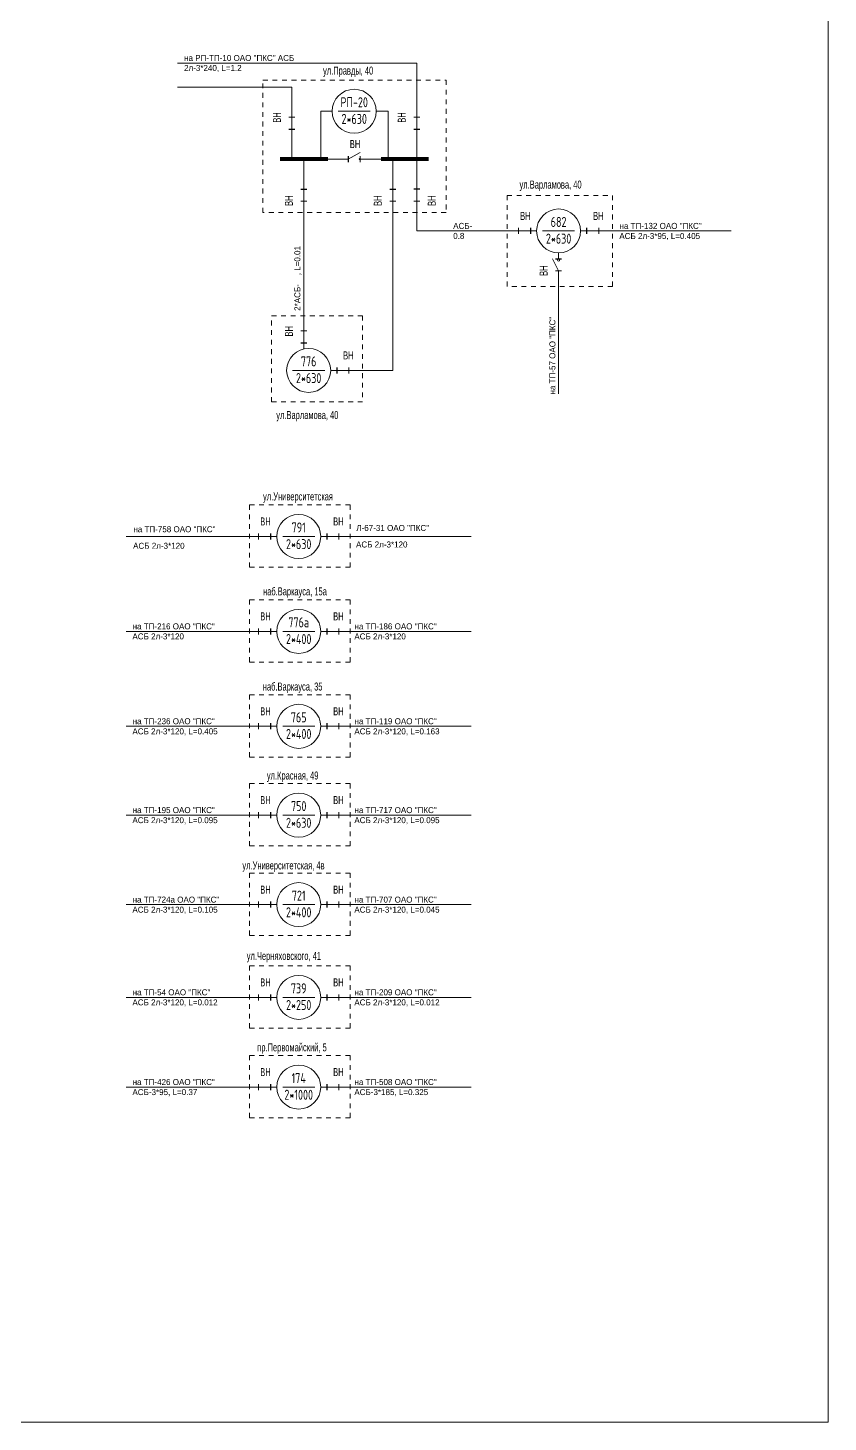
# Model space of a CAD drawing. Header units: millimetres. Extents: x 761 to 2477, y -1102 to -145.
# Drawn here: x 2098.2 to 2265.3, y -804.8 to -513.4 of the extents above; entities that cross this region are included whole.
import ezdxf
from ezdxf.enums import TextEntityAlignment as Align

# ---------------------------------------------------------------- set-up
doc = ezdxf.new("R2010")
doc.units = ezdxf.units.MM
doc.linetypes.add('JIS_02_1.0', pattern=[2, 1, -1])
for name, color, linetype, lineweight in [('10_КВ', 250, 'Continuous', 18), ('АТРИБУТЫ', 7, 'Continuous', 13), ('РАЗЪЕД_РУБИЛЬН', 150, 'Continuous', 13), ('ТЕКСТ', 7, 'Continuous', 13)]:
    doc.layers.add(name, color=color, linetype=linetype, lineweight=lineweight)
doc.layers.add('Слой1', color=7, linetype='Continuous', lineweight=13, plot=False)
doc.layers.add('СХ_ОПЕРАТИВНАЯ', color=10, linetype='Continuous')
doc.styles.add('ATTRIB', font='txt.shx', dxfattribs={"width": 0.7, "height": 5})
doc.styles.add('ТЕКСТ_МОДЕЛИ', font='txt.shx', dxfattribs={"width": 0.7, "height": 5})

# ---------------------------------------------------------------- blocks, each defined once
blk = doc.blocks.new('ТРАНСФ_ПОДСТ')
at = {"color": 7}
blk.add_line((-8, -11), (8, -11), dxfattribs=at)
at = {"color": 0}
blk.add_circle((0, -11), 11, dxfattribs=at)
at = {"layer": 'АТРИБУТЫ', "style": 'ATTRIB', "width": 0.7, "flags": 4}
for tag, p in [('OBOZN', (0, -9)), ('MOCHNOCT', (0, -17.33))]:
    blk.add_attdef(tag, text='', height=5, dxfattribs=at).set_placement(p, align=Align.CENTER)
at = {"layer": 'АТРИБУТЫ', "style": 'ТЕКСТ_МОДЕЛИ', "width": 0.7}
blk.add_attdef('MESTO_1', text='', height=5, dxfattribs=at).set_placement((14, -11), align=Align.BOTTOM_LEFT)
blk.add_attdef('MESTO_2', text='', height=5, dxfattribs=at).set_placement((14, -12), align=Align.TOP_LEFT)
blk = doc.blocks.new('ВЫКЛ_НАГРУЗКИ')
at = {"color": 0, "linetype": 'ByBlock'}
for p, q in [((0, 0), (0, -3)), ((0, -9), (0, -12))]:
    blk.add_line(p, q, dxfattribs=at)
at = {"layer": 'РАЗЪЕД_РУБИЛЬН', "color": 0, "linetype": 'ByBlock'}
blk.add_line((-1.5, -3), (1.5, -3), dxfattribs=at)
at = {"layer": 'СХ_ОПЕРАТИВНАЯ', "color": 0, "linetype": 'ByBlock'}
blk.add_line((-1.5, -9), (1.5, -9), dxfattribs=at)
at = {"layer": 'РАЗЪЕД_РУБИЛЬН', "color": 7, "style": 'ATTRIB', "width": 0.7}
blk.add_attdef('ДИСП_НОМ', text='', height=5, dxfattribs=at).set_placement((-4.75, -6), align=Align.MIDDLE_RIGHT)
at = {"layer": 'РАЗЪЕД_РУБИЛЬН', "color": 7, "style": 'ATTRIB', "width": 0.7, "flags": 1}
blk.add_attdef('КОД', text='', height=5, dxfattribs=at).set_placement((-4.75, -12), align=Align.MIDDLE_RIGHT)

msp = doc.modelspace()

# ---------------------------------------------------------------- linework, layer by layer
at = {"layer": '10_КВ'}
for p, q in [((2179.37, -520.83), (2129.37, -520.83)), ((2179.37, -530.83), (2179.37, -520.83)), ((2153.3, -525.83), (2129.37, -525.83)), ((2153.3, -530.83), (2153.3, -525.83)), ((2153.3, -534.59), (2153.3, -532.08)), ((2159.3, -540.85), (2159.3, -530.85)), ((2159.3, -530.85), (2161.7, -530.85)), ((2173.37, -530.85), (2170.9, -530.85)), ((2173.37, -540.85), (2173.37, -530.85)), ((2179.37, -534.59), (2179.37, -530.83)), ((2153.3, -540.85), (2153.3, -535.85)), ((2179.37, -540.85), (2179.37, -535.85)), ((2155.8, -545.85), (2155.8, -540.85)), ((2160.8, -540.85), (2163.8, -540.85)), ((2165.05, -540.85), (2167.56, -539.46)), ((2168.87, -540.85), (2171.87, -540.85)), ((2174.37, -545.85), (2174.37, -540.85)), ((2179.37, -545.85), (2179.37, -540.85)), ((2155.8, -549.61), (2155.8, -547.1)), ((2174.37, -549.61), (2174.37, -547.1)), ((2179.37, -549.61), (2179.37, -545.85)), ((2155.8, -550.87), (2155.8, -555.87)), ((2174.37, -550.87), (2174.37, -555.87)), ((2179.37, -550.87), (2179.37, -555.87)), ((2155.8, -555.87), (2155.8, -575.51)), ((2174.37, -555.87), (2174.37, -585.01)), ((2179.37, -555.87), (2199.37, -555.87)), ((2200.62, -555.87), (2203.13, -555.87)), ((2214.84, -555.87), (2218.6, -555.87)), ((2218.6, -555.87), (2245, -555.87)), ((2208.98, -564.23), (2207.68, -561.72)), ((2208.98, -565.48), (2208.98, -589.91)), ((2155.8, -579.27), (2155.8, -576.76)), ((2162.65, -585.01), (2166.41, -585.01)), ((2166.41, -585.01), (2174.37, -585.01)), ((2118.69, -619.71), (2145.09, -619.71)), ((2146.34, -619.71), (2148.85, -619.71)), ((2160.56, -619.71), (2163.07, -619.71)), ((2164.33, -619.71), (2190.73, -619.71)), ((2118.69, -639.55), (2145.09, -639.55)), ((2146.34, -639.55), (2148.85, -639.55)), ((2160.56, -639.55), (2163.07, -639.55)), ((2164.33, -639.55), (2190.73, -639.55)), ((2118.69, -659.39), (2145.09, -659.39)), ((2146.34, -659.39), (2148.85, -659.39)), ((2160.56, -659.39), (2163.07, -659.39)), ((2164.33, -659.39), (2190.73, -659.39)), ((2118.69, -677.95), (2145.09, -677.95)), ((2146.34, -677.95), (2148.85, -677.95)), ((2160.56, -677.95), (2163.07, -677.95)), ((2164.33, -677.95), (2190.73, -677.95)), ((2118.69, -696.65), (2145.09, -696.65)), ((2146.34, -696.65), (2148.85, -696.65)), ((2160.56, -696.65), (2163.07, -696.65)), ((2164.33, -696.65), (2190.73, -696.65)), ((2118.69, -716.03), (2145.09, -716.03)), ((2146.34, -716.03), (2148.85, -716.03)), ((2160.56, -716.03), (2163.07, -716.03)), ((2164.33, -716.03), (2190.73, -716.03)), ((2118.69, -734.78), (2145.09, -734.78)), ((2146.34, -734.78), (2148.85, -734.78)), ((2160.56, -734.78), (2163.07, -734.78)), ((2164.33, -734.78), (2190.73, -734.78))]:
    msp.add_line(p, q, dxfattribs=at)
at = {"layer": '10_КВ', "linetype": 'JIS_02_1.0'}
msp.add_lwpolyline([(2147.24, -524.36), (2185.49, -524.36), (2185.49, -552.02), (2147.24, -552.02)], close=True, dxfattribs=at)
at = {"layer": '10_КВ', "const_width": 0.836}
for points in [[(2160.8, -540.85), (2150.8, -540.85)], [(2181.87, -540.85), (2171.87, -540.85)]]:
    msp.add_lwpolyline(points, dxfattribs=at)
at = {"layer": '10_КВ'}
for centre, radius in [((2167.46, -540.85), 0.104), ((2208.98, -561.94), 0.219)]:
    msp.add_circle(centre, radius, dxfattribs=at)
at = {"layer": 'Слой1', "color": 3}
msp.add_line((2265.25, -507.8), (2265.25, -804.8), dxfattribs=at)
msp.add_lwpolyline([(1845.25, -804.8), (2265.25, -804.8), (2265.25, -507.8), (1845.25, -507.8)], close=True, dxfattribs=at)
at = {"layer": 'ТЕКСТ', "linetype": 'JIS_02_1.0'}
for points in [[(2198.24, -548.45), (2220.24, -548.45), (2220.24, -567.45), (2198.24, -567.45)], [(2149.05, -573.6), (2168.05, -573.6), (2168.05, -591.6), (2149.05, -591.6)], [(2165.45, -626.13), (2144.45, -626.13), (2144.45, -613.13), (2165.45, -613.13)], [(2165.45, -645.96), (2144.45, -645.96), (2144.45, -632.96), (2165.45, -632.96)], [(2165.45, -665.8), (2144.45, -665.8), (2144.45, -652.8), (2165.45, -652.8)], [(2165.45, -684.36), (2144.45, -684.36), (2144.45, -671.36), (2165.45, -671.36)], [(2165.45, -703.07), (2144.45, -703.07), (2144.45, -690.07), (2165.45, -690.07)], [(2165.45, -722.45), (2144.45, -722.45), (2144.45, -709.45), (2165.45, -709.45)], [(2165.45, -741.19), (2144.45, -741.19), (2144.45, -728.19), (2165.45, -728.19)]]:
    msp.add_lwpolyline(points, close=True, dxfattribs=at)

# ---------------------------------------------------------------- block references
at = {"layer": '10_КВ'}
ref = msp.add_blockref('ТРАНСФ_ПОДСТ', (2166.3, -526.25), dxfattribs=dict(at, xscale=0.4181760000000736, yscale=0.4181760000000736, zscale=0.4181760000000736))
ref.add_attrib('MESTO_1', 'ул.Правды, 40', dxfattribs={"layer": 'АТРИБУТЫ', "height": 1.6727, "width": 0.7}).set_placement((2159.79, -523.69), align=Align.BOTTOM_LEFT)
ref.add_attrib('OBOZN', 'РП-20', dxfattribs={"layer": 'АТРИБУТЫ', "height": 2.091, "style": 'ATTRIB', "width": 0.7, "flags": 4}).set_placement((2166.3, -530.01), align=Align.CENTER)
ref.add_attrib('MOCHNOCT', '2*630', dxfattribs={"layer": 'АТРИБУТЫ', "height": 2.091, "style": 'ATTRIB', "width": 0.7, "flags": 4}).set_placement((2166.3, -533.5), align=Align.CENTER)
ref = msp.add_blockref('ВЫКЛ_НАГРУЗКИ', (2153.3, -530.83), dxfattribs=dict(at, xscale=0.4181760000000736, yscale=0.4181760000000736, zscale=0.4181760000000736))
ref.add_attrib('ДИСП_НОМ', 'ВН', dxfattribs={"layer": 'РАЗЪЕД_РУБИЛЬН', "color": 7, "height": 1.673, "rotation": 90, "width": 0.7}).set_placement((2150.16, -532.15), align=Align.MIDDLE)
ref = msp.add_blockref('ВЫКЛ_НАГРУЗКИ', (2179.37, -530.83), dxfattribs=dict(at, xscale=0.4181760000000736, yscale=0.4181760000000736, zscale=0.4181760000000736))
ref.add_attrib('ДИСП_НОМ', 'ВН', dxfattribs={"layer": 'РАЗЪЕД_РУБИЛЬН', "color": 7, "height": 1.673, "rotation": 90, "width": 0.7}).set_placement((2176.23, -532.15), align=Align.MIDDLE)
ref = msp.add_blockref('ВЫКЛ_НАГРУЗКИ', (2168.81, -540.85), dxfattribs=dict(at, xscale=0.4181760000000025, yscale=0.4181760000000025, zscale=0.4181760000000025, rotation=270))
ref.add_attrib('ДИСП_НОМ', 'ВН', dxfattribs={"layer": 'РАЗЪЕД_РУБИЛЬН', "color": 7, "height": 1.673, "width": 0.7}).set_placement((2166.48, -537.71), align=Align.MIDDLE)
ref = msp.add_blockref('ВЫКЛ_НАГРУЗКИ', (2155.8, -550.87), dxfattribs=dict(at, xscale=-0.4181760000000736, yscale=0.4181760000000025, zscale=0.4181760000000002, rotation=180))
ref.add_attrib('ДИСП_НОМ', 'ВН', dxfattribs={"layer": 'РАЗЪЕД_РУБИЛЬН', "color": 7, "height": 1.673, "rotation": 90, "width": 0.7}).set_placement((2152.66, -549.54), align=Align.MIDDLE)
ref = msp.add_blockref('ВЫКЛ_НАГРУЗКИ', (2174.37, -550.87), dxfattribs=dict(at, xscale=-0.4181760000000736, yscale=0.4181760000000025, zscale=0.4181760000000002, rotation=180))
ref.add_attrib('ДИСП_НОМ', 'ВН', dxfattribs={"layer": 'РАЗЪЕД_РУБИЛЬН', "color": 7, "height": 1.673, "rotation": 90, "width": 0.7}).set_placement((2171.23, -549.54), align=Align.MIDDLE)
ref = msp.add_blockref('ВЫКЛ_НАГРУЗКИ', (2179.37, -550.87), dxfattribs=dict(at, xscale=0.4181760000001304, yscale=0.4181760000001304, zscale=0.4181760000001304, rotation=180))
ref.add_attrib('ДИСП_НОМ', 'ВН', dxfattribs={"layer": 'РАЗЪЕД_РУБИЛЬН', "color": 7, "height": 1.673, "rotation": 90, "width": 0.7}).set_placement((2182.5, -549.54), align=Align.MIDDLE)
ref = msp.add_blockref('ТРАНСФ_ПОДСТ', (2208.98, -551.27), dxfattribs=dict(at, xscale=0.4181760000000736, yscale=0.4181760000000736, zscale=0.4181760000000736))
ref.add_attrib('MESTO_2', 'ул.Варламова, 40', dxfattribs={"layer": 'АТРИБУТЫ', "height": 1.6727, "width": 0.7}).set_placement((2200.82, -545.34), align=Align.TOP_LEFT)
ref.add_attrib('OBOZN', '682', dxfattribs={"layer": 'АТРИБУТЫ', "height": 2.091, "style": 'ATTRIB', "width": 0.7, "flags": 4}).set_placement((2208.98, -555.03), align=Align.CENTER)
ref.add_attrib('MOCHNOCT', '2*630', dxfattribs={"layer": 'АТРИБУТЫ', "height": 2.091, "style": 'ATTRIB', "width": 0.7, "flags": 4}).set_placement((2208.98, -558.52), align=Align.CENTER)
ref = msp.add_blockref('ВЫКЛ_НАГРУЗКИ', (2199.37, -555.87), dxfattribs=dict(at, xscale=-0.4181760000000025, yscale=0.4181760000000025, zscale=0.4181760000000002, rotation=90))
ref.add_attrib('ДИСП_НОМ', 'ВН', dxfattribs={"layer": 'РАЗЪЕД_РУБИЛЬН', "color": 7, "height": 1.673, "width": 0.7}).set_placement((2203.13, -552.73), align=Align.MIDDLE_RIGHT)
ref = msp.add_blockref('ВЫКЛ_НАГРУЗКИ', (2218.6, -555.87), dxfattribs=dict(at, xscale=0.4181760000000025, yscale=0.4181760000000025, zscale=0.4181760000000025, rotation=270))
ref.add_attrib('ДИСП_НОМ', 'ВН', dxfattribs={"layer": 'РАЗЪЕД_РУБИЛЬН', "color": 7, "height": 1.673, "width": 0.7}).set_placement((2217.28, -552.73), align=Align.MIDDLE)
ref = msp.add_blockref('ВЫКЛ_НАГРУЗКИ', (2208.98, -565.48), dxfattribs=dict(at, xscale=-0.4181760000000736, yscale=0.4181760000000025, zscale=0.4181760000000002, rotation=180))
ref.add_attrib('ДИСП_НОМ', 'ВН', dxfattribs={"layer": 'РАЗЪЕД_РУБИЛЬН', "color": 7, "height": 1.673, "rotation": 90, "width": 0.7}).set_placement((2205.85, -564.16), align=Align.MIDDLE)
ref = msp.add_blockref('ВЫКЛ_НАГРУЗКИ', (2155.8, -575.51), dxfattribs=dict(at, xscale=0.4181760000000736, yscale=0.4181760000000736, zscale=0.4181760000000736))
ref.add_attrib('ДИСП_НОМ', 'ВН', dxfattribs={"layer": 'РАЗЪЕД_РУБИЛЬН', "color": 7, "height": 1.673, "rotation": 90, "width": 0.7}).set_placement((2152.66, -576.83), align=Align.MIDDLE)
ref = msp.add_blockref('ТРАНСФ_ПОДСТ', (2156.79, -580.41), dxfattribs=dict(at, xscale=0.4181760000000736, yscale=0.4181760000000736, zscale=0.4181760000000736))
ref.add_attrib('MESTO_2', 'ул.Варламова, 40', dxfattribs={"layer": 'АТРИБУТЫ', "height": 1.6727, "width": 0.7}).set_placement((2150.03, -593.5), align=Align.TOP_LEFT)
ref.add_attrib('OBOZN', '776', dxfattribs={"layer": 'АТРИБУТЫ', "height": 2.091, "style": 'ATTRIB', "width": 0.7, "flags": 4}).set_placement((2156.79, -584.18), align=Align.CENTER)
ref.add_attrib('MOCHNOCT', '2*630', dxfattribs={"layer": 'АТРИБУТЫ', "height": 2.091, "style": 'ATTRIB', "width": 0.7, "flags": 4}).set_placement((2156.79, -587.66), align=Align.CENTER)
ref = msp.add_blockref('ВЫКЛ_НАГРУЗКИ', (2166.41, -585.01), dxfattribs=dict(at, xscale=0.4181760000000025, yscale=0.4181760000000025, zscale=0.4181760000000025, rotation=270))
ref.add_attrib('ДИСП_НОМ', 'ВН', dxfattribs={"layer": 'РАЗЪЕД_РУБИЛЬН', "color": 7, "height": 1.673, "width": 0.7}).set_placement((2165.08, -581.88), align=Align.MIDDLE)
ref = msp.add_blockref('ТРАНСФ_ПОДСТ', (2154.71, -615.11), dxfattribs=dict(at, xscale=0.4181760000000736, yscale=0.4181760000000736, zscale=0.4181760000000736))
ref.add_attrib('MESTO_2', 'ул.Университетская', dxfattribs={"layer": 'АТРИБУТЫ', "height": 1.6727, "width": 0.7}).set_placement((2147.26, -610.51), align=Align.TOP_LEFT)
ref.add_attrib('OBOZN', '791', dxfattribs={"layer": 'АТРИБУТЫ', "height": 2.091, "style": 'ATTRIB', "width": 0.7, "flags": 4}).set_placement((2154.71, -618.88), align=Align.CENTER)
ref.add_attrib('MOCHNOCT', '2*630', dxfattribs={"layer": 'АТРИБУТЫ', "height": 2.091, "style": 'ATTRIB', "width": 0.7, "flags": 4}).set_placement((2154.71, -622.36), align=Align.CENTER)
ref = msp.add_blockref('ВЫКЛ_НАГРУЗКИ', (2145.09, -619.71), dxfattribs=dict(at, xscale=-0.4181760000000025, yscale=0.4181760000000025, zscale=0.4181760000000002, rotation=90))
ref.add_attrib('ДИСП_НОМ', 'ВН', dxfattribs={"layer": 'РАЗЪЕД_РУБИЛЬН', "color": 7, "height": 1.673, "width": 0.7}).set_placement((2148.85, -616.58), align=Align.MIDDLE_RIGHT)
ref = msp.add_blockref('ВЫКЛ_НАГРУЗКИ', (2164.33, -619.71), dxfattribs=dict(at, xscale=0.4181760000000025, yscale=0.4181760000000025, zscale=0.4181760000000025, rotation=270))
ref.add_attrib('ДИСП_НОМ', 'ВН', dxfattribs={"layer": 'РАЗЪЕД_РУБИЛЬН', "color": 7, "height": 1.673, "width": 0.7}).set_placement((2163, -616.58), align=Align.MIDDLE)
ref = msp.add_blockref('ТРАНСФ_ПОДСТ', (2154.71, -634.95), dxfattribs=dict(at, xscale=0.4181760000000736, yscale=0.4181760000000736, zscale=0.4181760000000736))
ref.add_attrib('MESTO_2', 'наб.Варкауса, 15а', dxfattribs={"layer": 'АТРИБУТЫ', "height": 1.6727, "width": 0.7}).set_placement((2147.26, -630.35), align=Align.TOP_LEFT)
ref.add_attrib('OBOZN', '776а', dxfattribs={"layer": 'АТРИБУТЫ', "height": 2.091, "style": 'ATTRIB', "width": 0.7, "flags": 4}).set_placement((2154.71, -638.71), align=Align.CENTER)
ref.add_attrib('MOCHNOCT', '2*400', dxfattribs={"layer": 'АТРИБУТЫ', "height": 2.091, "style": 'ATTRIB', "width": 0.7, "flags": 4}).set_placement((2154.71, -642.2), align=Align.CENTER)
ref = msp.add_blockref('ВЫКЛ_НАГРУЗКИ', (2145.09, -639.55), dxfattribs=dict(at, xscale=-0.4181760000000025, yscale=0.4181760000000025, zscale=0.4181760000000002, rotation=90))
ref.add_attrib('ДИСП_НОМ', 'ВН', dxfattribs={"layer": 'РАЗЪЕД_РУБИЛЬН', "color": 7, "height": 1.673, "width": 0.7}).set_placement((2148.85, -636.41), align=Align.MIDDLE_RIGHT)
ref = msp.add_blockref('ВЫКЛ_НАГРУЗКИ', (2164.33, -639.55), dxfattribs=dict(at, xscale=0.4181760000000025, yscale=0.4181760000000025, zscale=0.4181760000000025, rotation=270))
ref.add_attrib('ДИСП_НОМ', 'ВН', dxfattribs={"layer": 'РАЗЪЕД_РУБИЛЬН', "color": 7, "height": 1.673, "width": 0.7}).set_placement((2163, -636.41), align=Align.MIDDLE)
ref = msp.add_blockref('ТРАНСФ_ПОДСТ', (2154.71, -654.79), dxfattribs=dict(at, xscale=0.4181760000000736, yscale=0.4181760000000736, zscale=0.4181760000000736))
ref.add_attrib('MESTO_2', 'наб.Варкауса, 35', dxfattribs={"layer": 'АТРИБУТЫ', "height": 1.6727, "width": 0.7}).set_placement((2147.22, -650.24), align=Align.TOP_LEFT)
ref.add_attrib('OBOZN', '765', dxfattribs={"layer": 'АТРИБУТЫ', "height": 2.091, "style": 'ATTRIB', "width": 0.7, "flags": 4}).set_placement((2154.71, -658.55), align=Align.CENTER)
ref.add_attrib('MOCHNOCT', '2*400', dxfattribs={"layer": 'АТРИБУТЫ', "height": 2.091, "style": 'ATTRIB', "width": 0.7, "flags": 4}).set_placement((2154.71, -662.03), align=Align.CENTER)
ref = msp.add_blockref('ВЫКЛ_НАГРУЗКИ', (2145.09, -659.39), dxfattribs=dict(at, xscale=-0.4181760000000025, yscale=0.4181760000000025, zscale=0.4181760000000002, rotation=90))
ref.add_attrib('ДИСП_НОМ', 'ВН', dxfattribs={"layer": 'РАЗЪЕД_РУБИЛЬН', "color": 7, "height": 1.673, "width": 0.7}).set_placement((2148.85, -656.25), align=Align.MIDDLE_RIGHT)
ref = msp.add_blockref('ВЫКЛ_НАГРУЗКИ', (2164.33, -659.39), dxfattribs=dict(at, xscale=0.4181760000000025, yscale=0.4181760000000025, zscale=0.4181760000000025, rotation=270))
ref.add_attrib('ДИСП_НОМ', 'ВН', dxfattribs={"layer": 'РАЗЪЕД_РУБИЛЬН', "color": 7, "height": 1.673, "width": 0.7}).set_placement((2163, -656.25), align=Align.MIDDLE)
ref = msp.add_blockref('ТРАНСФ_ПОДСТ', (2154.71, -673.35), dxfattribs=dict(at, xscale=0.4181760000000736, yscale=0.4181760000000736, zscale=0.4181760000000736))
ref.add_attrib('MESTO_2', 'ул.Красная, 49', dxfattribs={"layer": 'АТРИБУТЫ', "height": 1.6727, "width": 0.7}).set_placement((2148.06, -668.83), align=Align.TOP_LEFT)
ref.add_attrib('OBOZN', '750', dxfattribs={"layer": 'АТРИБУТЫ', "height": 2.091, "style": 'ATTRIB', "width": 0.7, "flags": 4}).set_placement((2154.71, -677.11), align=Align.CENTER)
ref.add_attrib('MOCHNOCT', '2*630', dxfattribs={"layer": 'АТРИБУТЫ', "height": 2.091, "style": 'ATTRIB', "width": 0.7, "flags": 4}).set_placement((2154.71, -680.6), align=Align.CENTER)
ref = msp.add_blockref('ВЫКЛ_НАГРУЗКИ', (2145.09, -677.95), dxfattribs=dict(at, xscale=-0.4181760000000025, yscale=0.4181760000000025, zscale=0.4181760000000002, rotation=90))
ref.add_attrib('ДИСП_НОМ', 'ВН', dxfattribs={"layer": 'РАЗЪЕД_РУБИЛЬН', "color": 7, "height": 1.673, "width": 0.7}).set_placement((2148.85, -674.81), align=Align.MIDDLE_RIGHT)
ref = msp.add_blockref('ВЫКЛ_НАГРУЗКИ', (2164.33, -677.95), dxfattribs=dict(at, xscale=0.4181760000000025, yscale=0.4181760000000025, zscale=0.4181760000000025, rotation=270))
ref.add_attrib('ДИСП_НОМ', 'ВН', dxfattribs={"layer": 'РАЗЪЕД_РУБИЛЬН', "color": 7, "height": 1.673, "width": 0.7}).set_placement((2163, -674.81), align=Align.MIDDLE)
ref = msp.add_blockref('ТРАНСФ_ПОДСТ', (2154.71, -692.05), dxfattribs=dict(at, xscale=0.4181760000000736, yscale=0.4181760000000736, zscale=0.4181760000000736))
ref.add_attrib('MESTO_2', 'ул.Университетская, 4в', dxfattribs={"layer": 'АТРИБУТЫ', "height": 1.6727, "width": 0.7}).set_placement((2142.95, -687.62), align=Align.TOP_LEFT)
ref.add_attrib('OBOZN', '721', dxfattribs={"layer": 'АТРИБУТЫ', "height": 2.091, "style": 'ATTRIB', "width": 0.7, "flags": 4}).set_placement((2154.71, -695.82), align=Align.CENTER)
ref.add_attrib('MOCHNOCT', '2*400', dxfattribs={"layer": 'АТРИБУТЫ', "height": 2.091, "style": 'ATTRIB', "width": 0.7, "flags": 4}).set_placement((2154.71, -699.3), align=Align.CENTER)
ref = msp.add_blockref('ВЫКЛ_НАГРУЗКИ', (2145.09, -696.65), dxfattribs=dict(at, xscale=-0.4181760000000025, yscale=0.4181760000000025, zscale=0.4181760000000002, rotation=90))
ref.add_attrib('ДИСП_НОМ', 'ВН', dxfattribs={"layer": 'РАЗЪЕД_РУБИЛЬН', "color": 7, "height": 1.673, "width": 0.7}).set_placement((2148.85, -693.52), align=Align.MIDDLE_RIGHT)
ref = msp.add_blockref('ВЫКЛ_НАГРУЗКИ', (2164.33, -696.65), dxfattribs=dict(at, xscale=0.4181760000000025, yscale=0.4181760000000025, zscale=0.4181760000000025, rotation=270))
ref.add_attrib('ДИСП_НОМ', 'ВН', dxfattribs={"layer": 'РАЗЪЕД_РУБИЛЬН', "color": 7, "height": 1.673, "width": 0.7}).set_placement((2163, -693.52), align=Align.MIDDLE)
ref = msp.add_blockref('ТРАНСФ_ПОДСТ', (2154.71, -711.43), dxfattribs=dict(at, xscale=0.4181760000000736, yscale=0.4181760000000736, zscale=0.4181760000000736))
ref.add_attrib('MESTO_2', 'ул.Черняховского, 41', dxfattribs={"layer": 'АТРИБУТЫ', "height": 1.6727, "width": 0.7}).set_placement((2143.86, -706.53), align=Align.TOP_LEFT)
ref.add_attrib('OBOZN', '739', dxfattribs={"layer": 'АТРИБУТЫ', "height": 2.091, "style": 'ATTRIB', "width": 0.7, "flags": 4}).set_placement((2154.71, -715.2), align=Align.CENTER)
ref.add_attrib('MOCHNOCT', '2*250', dxfattribs={"layer": 'АТРИБУТЫ', "height": 2.091, "style": 'ATTRIB', "width": 0.7, "flags": 4}).set_placement((2154.71, -718.68), align=Align.CENTER)
ref = msp.add_blockref('ВЫКЛ_НАГРУЗКИ', (2145.09, -716.03), dxfattribs=dict(at, xscale=-0.4181760000000025, yscale=0.4181760000000025, zscale=0.4181760000000002, rotation=90))
ref.add_attrib('ДИСП_НОМ', 'ВН', dxfattribs={"layer": 'РАЗЪЕД_РУБИЛЬН', "color": 7, "height": 1.673, "width": 0.7}).set_placement((2148.85, -712.9), align=Align.MIDDLE_RIGHT)
ref = msp.add_blockref('ВЫКЛ_НАГРУЗКИ', (2164.33, -716.03), dxfattribs=dict(at, xscale=0.4181760000000025, yscale=0.4181760000000025, zscale=0.4181760000000025, rotation=270))
ref.add_attrib('ДИСП_НОМ', 'ВН', dxfattribs={"layer": 'РАЗЪЕД_РУБИЛЬН', "color": 7, "height": 1.673, "width": 0.7}).set_placement((2163, -712.9), align=Align.MIDDLE)
ref = msp.add_blockref('ТРАНСФ_ПОДСТ', (2154.71, -730.18), dxfattribs=dict(at, xscale=0.4181760000000736, yscale=0.4181760000000736, zscale=0.4181760000000736))
ref.add_attrib('MESTO_2', 'пр.Первомайский, 5', dxfattribs={"layer": 'АТРИБУТЫ', "height": 1.6727, "width": 0.7}).set_placement((2146.06, -725.64), align=Align.TOP_LEFT)
ref.add_attrib('OBOZN', '174', dxfattribs={"layer": 'АТРИБУТЫ', "height": 2.091, "style": 'ATTRIB', "width": 0.7, "flags": 4}).set_placement((2154.71, -733.95), align=Align.CENTER)
ref.add_attrib('MOCHNOCT', '2*1000', dxfattribs={"layer": 'АТРИБУТЫ', "height": 2.091, "style": 'ATTRIB', "width": 0.7, "flags": 4}).set_placement((2154.71, -737.43), align=Align.CENTER)
ref = msp.add_blockref('ВЫКЛ_НАГРУЗКИ', (2145.09, -734.78), dxfattribs=dict(at, xscale=-0.4181760000000025, yscale=0.4181760000000025, zscale=0.4181760000000002, rotation=90))
ref.add_attrib('ДИСП_НОМ', 'ВН', dxfattribs={"layer": 'РАЗЪЕД_РУБИЛЬН', "color": 7, "height": 1.673, "width": 0.7}).set_placement((2148.85, -731.65), align=Align.MIDDLE_RIGHT)
ref = msp.add_blockref('ВЫКЛ_НАГРУЗКИ', (2164.33, -734.78), dxfattribs=dict(at, xscale=0.4181760000000025, yscale=0.4181760000000025, zscale=0.4181760000000025, rotation=270))
ref.add_attrib('ДИСП_НОМ', 'ВН', dxfattribs={"layer": 'РАЗЪЕД_РУБИЛЬН', "color": 7, "height": 1.673, "width": 0.7}).set_placement((2163, -731.65), align=Align.MIDDLE)

# ---------------------------------------------------------------- texts
at = {"layer": 'ТЕКСТ', "attachment_point": 1}
for s, insert, char_height, width in [('на РП-ТП-10 ОАО "ПКС" АСБ 2л-3*240, L=1.2', (2130.77, -519.08), 1.2545, 27.8031), ('АСБ-\\P0.8', (2186.97, -554.18), 1.255, 20.3525), ('АСБ 2л-3*95, L=0.405', (2221.66, -556.29), 1.2545, 23.4259), ('на ТП-132 ОАО "ПКС"', (2221.69, -554.18), 1.2545, 23.2722), ('на ТП-758 ОАО "ПКС"', (2120.18, -617.57), 1.2545, 23.2722), ('Л-67-31 ОАО "ПКС"', (2166.74, -617.3), 1.2545, 23.2722), ('АСБ 2л-3*120', (2120.13, -621.04), 1.2545, 23.2722), ('АСБ 2л-3*120', (2166.68, -620.76), 1.2545, 23.2722), ('на ТП-216 ОАО "ПКС"', (2120.03, -637.87), 1.2545, 23.2722), ('на ТП-186 ОАО "ПКС"', (2166.36, -637.87), 1.2545, 23.2722), ('АСБ 2л-3*120', (2119.99, -639.97), 1.2545, 23.4259), ('АСБ 2л-3*120', (2166.33, -639.97), 1.2545, 23.4259), ('на ТП-236 ОАО "ПКС"', (2120.03, -657.7), 1.2545, 23.2722), ('на ТП-119 ОАО "ПКС"', (2166.36, -657.7), 1.2545, 23.2722), ('АСБ 2л-3*120, L=0.405', (2119.99, -659.81), 1.2545, 23.4259), ('АСБ 2л-3*120, L=0.163', (2166.33, -659.81), 1.2545, 23.4259), ('АСБ 2л-3*120, L=0.095', (2119.99, -678.37), 1.2545, 23.4259), ('на ТП-195 ОАО "ПКС"', (2120.03, -676.27), 1.2545, 23.2722), ('АСБ 2л-3*120, L=0.095', (2166.33, -678.37), 1.2545, 23.4259), ('на ТП-717 ОАО "ПКС"', (2166.36, -676.27), 1.2545, 23.2722), ('на ТП-724а ОАО "ПКС"', (2120.03, -694.97), 1.2545, 29.71), ('на ТП-707 ОАО "ПКС"', (2166.36, -694.97), 1.2545, 23.2722), ('АСБ 2л-3*120, L=0.105', (2119.99, -697.07), 1.2545, 23.4259), ('АСБ 2л-3*120, L=0.045', (2166.33, -697.07), 1.2545, 23.4259), ('АСБ 2л-3*120, L=0.012', (2119.99, -716.45), 1.2545, 23.4259), ('на ТП-54 ОАО "ПКС"', (2120.03, -714.35), 1.2545, 23.2722), ('АСБ 2л-3*120, L=0.012', (2166.33, -716.45), 1.2545, 23.4259), ('на ТП-209 ОАО "ПКС"', (2166.36, -714.35), 1.2545, 23.2722), ('на ТП-426 ОАО "ПКС"', (2120.03, -733.1), 1.2545, 23.2722), ('на ТП-508 ОАО "ПКС"', (2166.36, -733.1), 1.2545, 23.2722), ('АСБ-3*95, L=0.37', (2119.99, -735.2), 1.2545, 23.4259), ('АСБ-3*185, L=0.325', (2166.33, -735.2), 1.2545, 23.4259)]:
    msp.add_mtext(s, dxfattribs=dict(at, insert=insert, char_height=char_height, width=width))
at = {"layer": 'ТЕКСТ', "char_height": 1.2545, "attachment_point": 1, "rotation": 90}
for s, insert, width in [('2*АСБ-    , L=0.01', (2153.81, -572.56), 20.3525), ('на ТП-57 ОАО "ПКС"', (2207.06, -590.04), 23.0888)]:
    msp.add_mtext(s, dxfattribs=dict(at, insert=insert, width=width))

doc.saveas('drawing.dxf')
